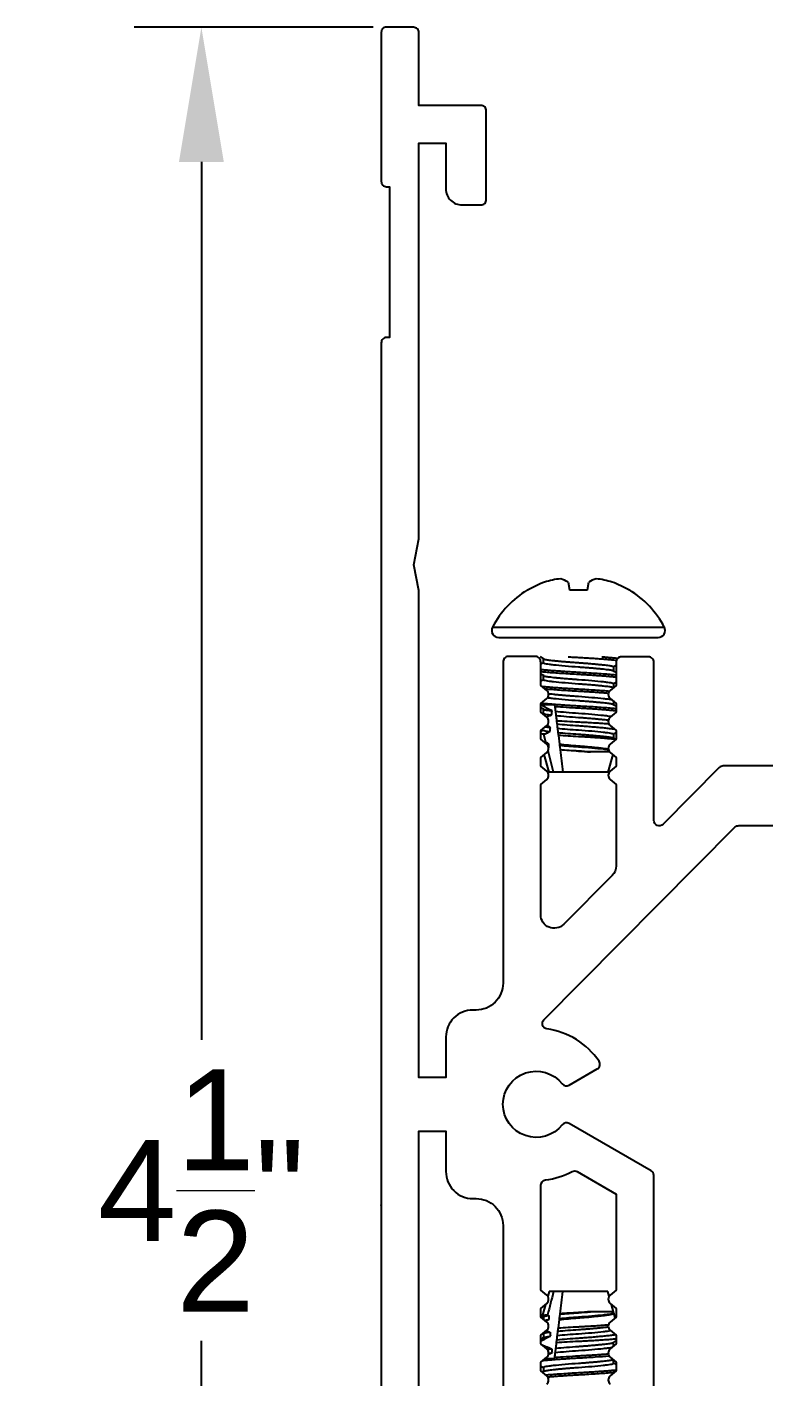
# Model space of a CAD drawing. Extents: x -2.16 to 5.57, y -0.51 to 4.5.
# Drawn here: x -2.158 to -0.79, y 1.994 to 4.501 of the extents above; entities that cross this region are included whole.
import ezdxf

# ---------------------------------------------------------------- set-up
doc = ezdxf.new("R2010")
doc.units = 0
doc.header["$LTSCALE"] = 0.5
doc.header["$MEASUREMENT"] = 0
doc.linetypes.add('PHANTOM', pattern=[0.5, 0.25, -0.05, 0.05, -0.05, 0.05, -0.05])
doc.layers.get('Defpoints').update_dxf_attribs({"linetype": 'CONTINUOUS'})
doc.layers.add('Construction', color=60, linetype='PHANTOM', plot=False)
doc.layers.add('CUST DWG', color=60, linetype='CONTINUOUS', lineweight=20)
doc.layers.add('Hardware', color=242, linetype='CONTINUOUS')
doc.layers.add('Housing', color=150, linetype='CONTINUOUS')
doc.styles.get("Standard").update_dxf_attribs({"font": 'arial.ttf'})
doc.dimstyles.get("Standard").update_dxf_attribs({"dimtxt": 0.18, "dimasz": 0.18, "dimexe": 0.18, "dimexo": 0.0625, "dimgap": 0.09, "dimtad": 0, "dimtih": 1, "dimtoh": 1, "dimdec": 4, "dimzin": 0, "dimdsep": 46, "dimtxsty": 'Standard', "dimcen": 0.09, "dimadec": 0, "dimazin": 0, "dimtfac": 1, "dimtdec": 4, "dimtofl": 0, "dimtmove": 0, "dimatfit": 3, "dimfxl": 1, "dimtolj": 1, "dimtzin": 0, "dimarcsym": 0})

# ---------------------------------------------------------------- blocks, each defined once
blk = doc.blocks.new('*D4')
at = {"layer": 'CUST DWG', "color": 0, "lineweight": -2, "transparency": 16777216}
for p, q in [((-1.515, 4.5), (-1.9589, 4.5)), ((-1.8339, 4.25), (-1.8339, 2.6195)), ((-1.8339, 0.2505), (-1.8339, 2.0605)), ((-1.5402, 0.0005), (-1.9589, 0.0005))]:
    blk.add_line(p, q, dxfattribs=at)
at = {"layer": 'CUST DWG', "color": 0, "transparency": 16777216}
for points in [[(-1.8755, 4.25), (-1.7922, 4.25), (-1.8339, 4.5)], [(-1.8755, 0.2505), (-1.7922, 0.2505), (-1.8339, 0.0005)]]:
    blk.add_solid(points, dxfattribs=at)
at = {"layer": 'Defpoints', "color": 0, "transparency": 16777216}
for p in [(-1.465, 4.5), (-1.8339, 0.0005), (-1.4902, 0.0005)]:
    blk.add_point(p, dxfattribs=at)
at = {"layer": 'CUST DWG', "color": 0, "transparency": 16777216, "insert": (-1.8339, 2.34), "char_height": 0.1875, "attachment_point": 5}
blk.add_mtext('\\A1;4{\\H1x;\\S1/2;}"', dxfattribs=at)

msp = doc.modelspace()

# ---------------------------------------------------------------- linework, layer by layer
at = {"layer": 'Construction', "ltscale": 0.5, "transparency": 16777216}
msp.add_point((-1.5, 2.3125), dxfattribs=at)
at = {"layer": 'Hardware', "linetype": 'Continuous', "lineweight": 25, "transparency": 16777216}
for p, q in [((-1.15328, 3.4696), (-1.15073, 3.45512)), ((-1.11727, 3.45512), (-1.11472, 3.4696)), ((-1.2288, 3.45512), (-1.22731, 3.45512)), ((-1.15073, 3.45512), (-1.11727, 3.45512)), ((-1.04069, 3.45512), (-1.0392, 3.45512)), ((-1.29347, 3.38617), (-0.97453, 3.38617)), ((-1.28196, 3.367), (-0.98604, 3.367)), ((-1.19909, 3.32013), (-1.19909, 3.32758)), ((-1.06891, 3.31231), (-1.06891, 3.30486)), ((-1.19909, 3.28888), (-1.19909, 3.29633)), ((-1.06891, 3.28106), (-1.06891, 3.27361)), ((-1.17825, 3.242), (-1.20304, 3.242)), ((-1.17825, 3.242), (-1.17788, 3.23896)), ((-1.06891, 3.24981), (-1.06891, 3.24946)), ((-1.06891, 3.24809), (-1.06891, 3.24236)), ((-1.19909, 3.22638), (-1.19909, 3.23383)), ((-1.17678, 3.22998), (-1.1758, 3.22207)), ((-1.17454, 3.21176), (-1.17386, 3.20622)), ((-1.19432, 3.17192), (-1.19823, 3.18713)), ((-1.17289, 3.19834), (-1.17192, 3.19043)), ((-1.17124, 3.18494), (-1.16928, 3.16893)), ((-1.06891, 3.18731), (-1.06891, 3.17986)), ((-1.16901, 3.16671), (-1.16804, 3.15881)), ((-1.1885, 3.117), (-1.19766, 3.14929)), ((-1.07619, 3.15434), (-1.11144, 3.15434)), ((-1.07034, 3.14929), (-1.0795, 3.117)), ((-1.1802, 3.117), (-1.1885, 3.117)), ((-1.1629, 3.117), (-1.1802, 3.117)), ((-1.0795, 3.117), (-1.1629, 3.117)), ((-1.1885, 2.1521), (-1.19094, 2.14349)), ((-1.1802, 2.1521), (-1.1885, 2.1521)), ((-1.1629, 2.1521), (-1.1802, 2.1521)), ((-1.0795, 2.1521), (-1.1629, 2.1521)), ((-1.07706, 2.14349), (-1.0795, 2.1521)), ((-1.19523, 2.12836), (-1.2014, 2.10658)), ((-1.16901, 2.10239), (-1.16804, 2.11029)), ((-1.06891, 2.11476), (-1.11144, 2.11476)), ((-1.06891, 2.11476), (-1.07277, 2.12836)), ((-1.06891, 2.11304), (-1.06891, 2.11476)), ((-1.06573, 2.10354), (-1.06833, 2.11271)), ((-1.19909, 2.10522), (-1.19909, 2.10088)), ((-1.19432, 2.09719), (-1.19439, 2.09693)), ((-1.17124, 2.08416), (-1.16928, 2.10017)), ((-1.20393, 2.05976), (-1.204, 2.05947)), ((-1.19909, 2.07397), (-1.19909, 2.06652)), ((-1.17454, 2.05734), (-1.17386, 2.06288)), ((-1.17289, 2.07076), (-1.17192, 2.07867)), ((-1.06891, 2.05088), (-1.06891, 2.05799)), ((-1.20512, 2.0551), (-1.20512, 2.05508)), ((-1.17678, 2.03912), (-1.1758, 2.04703)), ((-1.19909, 2.01147), (-1.19909, 2.00402)), ((-1.17825, 2.0271), (-1.19673, 2.0271)), ((-1.17825, 2.0271), (-1.17788, 2.03014)), ((-1.06891, 2.01929), (-1.06891, 2.02512))]:
    msp.add_line(p, q, dxfattribs=at)
for centre, radius, start, end in [((-1.13444, 3.29915), 0.18152, 110.11869, 120.77095), ((-1.15094, 3.32557), 0.15118, 96.06105, 107.69179), ((-1.17791, 3.43425), 0.04309, 55.13203, 75.19241), ((-1.09009, 3.43425), 0.04309, 104.80759, 124.86797), ((-1.11706, 3.32557), 0.15118, 72.30821, 83.93895), ((-1.13356, 3.29915), 0.18152, 59.22905, 69.88131), ((-1.134, 3.3014), 0.1806, 121.6613, 152.00623), ((-1.134, 3.3014), 0.1806, 27.99377, 58.3387), ((-1.28196, 3.38004), 0.01304, 152.00623, 270), ((-0.98604, 3.38004), 0.01304, 270, 27.99377)]:
    msp.add_arc(centre, radius, start, end, dxfattribs=at)
at = {"layer": 'Hardware', "linetype": 'Continuous', "lineweight": 25, "transparency": 16777216, "extrusion": (0, 0, -1)}
for major_axis, start_param, end_param in [((0, 0.66784), 5.2808849, 5.2824068), ((0, 0.53008), 5.412021, 5.4312085), ((0, 0.53008), 5.338078, 5.3561794), ((0, 0.53008), 5.2678343, 5.285097)]:
    msp.add_ellipse((-1.134, 2.8816), major_axis=major_axis, ratio=0.1227846, start_param=start_param, end_param=end_param, dxfattribs=at)
at = {"layer": 'Hardware', "linetype": 'Continuous', "lineweight": 25, "transparency": 16777216}
for start_param, end_param in [(5.2678343, 5.285097), (5.338078, 5.3561794), (5.412021, 5.4312085)]:
    msp.add_ellipse((-1.134, 2.3875), major_axis=(0, -0.53008), ratio=0.1227846, start_param=start_param, end_param=end_param, dxfattribs=at)
for points in [[(-1.19848, 3.32723), (-1.20064, 3.32849), (-1.2028, 3.32975), (-1.20496, 3.331)], [(-1.204, 3.31762), (-1.20236, 3.31857), (-1.20072, 3.31953), (-1.19909, 3.32048)], [(-1.064, 3.31482), (-1.06564, 3.31387), (-1.06728, 3.31291), (-1.06891, 3.31196)], [(-1.06014, 3.331), (-1.05956, 3.33066), (-1.05898, 3.33032), (-1.05839, 3.32998)], [(-1.19848, 3.29598), (-1.20032, 3.29705), (-1.20216, 3.29812), (-1.204, 3.29919)], [(-1.204, 3.28637), (-1.20236, 3.28732), (-1.20072, 3.28828), (-1.19909, 3.28923)], [(-1.06952, 3.30521), (-1.06768, 3.30414), (-1.06584, 3.30307), (-1.064, 3.302)], [(-1.06952, 3.27396), (-1.06937, 3.27387), (-1.06923, 3.27379), (-1.06908, 3.2737)], [(-1.064, 3.28357), (-1.06564, 3.28262), (-1.06728, 3.28166), (-1.06891, 3.28071)], [(-1.204, 3.24124), (-1.20371, 3.24121), (-1.20341, 3.24118), (-1.2031, 3.24114)], [(-1.19848, 3.23348), (-1.20032, 3.23455), (-1.20216, 3.23562), (-1.204, 3.23669)], [(-1.06952, 3.24271), (-1.06768, 3.24164), (-1.06584, 3.24057), (-1.064, 3.2395)], [(-1.20112, 3.22555), (-1.20044, 3.22594), (-1.19976, 3.22634), (-1.19909, 3.22673)], [(-1.19345, 3.21912), (-1.19025, 3.22045), (-1.18704, 3.22173), (-1.1838, 3.22294)], [(-1.18606, 3.19977), (-1.18832, 3.20096), (-1.19057, 3.20215), (-1.19282, 3.20335)], [(-1.17386, 3.20622), (-1.16174, 3.20514), (-1.14794, 3.20406), (-1.134, 3.20311)], [(-1.064, 3.18982), (-1.06564, 3.18887), (-1.06728, 3.18791), (-1.06891, 3.18696)], [(-1.19737, 3.1724), (-1.19641, 3.17224), (-1.19537, 3.17208), (-1.19432, 3.17192)], [(-1.1887, 3.16886), (-1.19058, 3.16987), (-1.19245, 3.17089), (-1.19432, 3.17192)], [(-1.16928, 3.16893), (-1.16919, 3.16818), (-1.1691, 3.16744), (-1.16901, 3.16671)], [(-1.16804, 3.15881), (-1.16801, 3.15858), (-1.16798, 3.15835), (-1.16795, 3.15813)], [(-1.1802, 3.117), (-1.18359, 3.13016), (-1.18698, 3.14332), (-1.19036, 3.15648)], [(-1.16795, 3.15813), (-1.16627, 3.14442), (-1.16459, 3.13071), (-1.1629, 3.117)], [(-1.134, 3.15606), (-1.12659, 3.15555), (-1.11883, 3.15496), (-1.11144, 3.15434)], [(-1.11144, 3.15434), (-1.11869, 3.15487), (-1.12621, 3.15536), (-1.134, 3.15582)], [(-1.1802, 2.1521), (-1.18392, 2.13769), (-1.18762, 2.12327), (-1.19133, 2.10886)], [(-1.16795, 2.11097), (-1.16627, 2.12468), (-1.16459, 2.13839), (-1.1629, 2.1521)], [(-1.19133, 2.10886), (-1.19065, 2.10856), (-1.18998, 2.10827), (-1.1893, 2.10797)], [(-1.16804, 2.11029), (-1.16801, 2.11052), (-1.16798, 2.11075), (-1.16795, 2.11097)], [(-1.11144, 2.11476), (-1.11869, 2.11423), (-1.12621, 2.11374), (-1.134, 2.11328)], [(-1.134, 2.11304), (-1.12659, 2.11355), (-1.11883, 2.11414), (-1.11144, 2.11476)], [(-1.19463, 2.09714), (-1.19453, 2.09715), (-1.19443, 2.09717), (-1.19432, 2.09719)], [(-1.1887, 2.10024), (-1.19058, 2.09923), (-1.19245, 2.09821), (-1.19432, 2.09719)], [(-1.16928, 2.10017), (-1.16919, 2.10092), (-1.1691, 2.10166), (-1.16901, 2.10239)], [(-1.204, 2.05975), (-1.20398, 2.05975), (-1.20395, 2.05975), (-1.20393, 2.05976)], [(-1.20014, 2.07424), (-1.19979, 2.07403), (-1.19944, 2.07382), (-1.19909, 2.07362)], [(-1.17386, 2.06288), (-1.16174, 2.06396), (-1.14794, 2.06504), (-1.134, 2.06599)], [(-1.06952, 2.05764), (-1.06768, 2.05871), (-1.06584, 2.05979), (-1.064, 2.06086)], [(-1.19221, 2.04505), (-1.18994, 2.04542), (-1.18715, 2.04577), (-1.1838, 2.04616)], [(-1.18298, 2.03844), (-1.18525, 2.0373), (-1.18751, 2.03614), (-1.18977, 2.03497)], [(-1.0689, 2.05089), (-1.06891, 2.05089), (-1.06891, 2.05089), (-1.06891, 2.05089)], [(-1.204, 2.01398), (-1.20236, 2.01303), (-1.20072, 2.01207), (-1.19909, 2.01112)], [(-1.064, 2.01678), (-1.06564, 2.01774), (-1.06728, 2.01869), (-1.06891, 2.01964)], [(-1.19848, 2.00437), (-1.19942, 2.00382), (-1.20036, 2.00328), (-1.2013, 2.00273)]]:
    msp.add_open_spline(points, degree=3, dxfattribs=at)
for points, knots in [([(-1.19909, 3.32013), (-1.19909, 3.31943), (-1.19727, 3.31873), (-1.19241, 3.3178), (-1.19049, 3.31753), (-1.18592, 3.31694), (-1.18325, 3.31662), (-1.1742, 3.31563), (-1.16676, 3.31491), (-1.1507, 3.31353), (-1.14214, 3.31288), (-1.134, 3.31231)], [0, 0, 0, 0, 0.25, 0.25, 0.375, 0.375, 0.5, 0.5, 0.75, 0.75, 1, 1, 1, 1]), ([(-1.19848, 3.32723), (-1.19799, 3.32701), (-1.19702, 3.32656), (-1.19421, 3.32592), (-1.19052, 3.32533), (-1.18589, 3.32474), (-1.18033, 3.3241), (-1.17387, 3.32342), (-1.16664, 3.32273), (-1.15883, 3.32204), (-1.15066, 3.32136), (-1.14234, 3.32072), (-1.134, 3.32013), (-1.12566, 3.31954), (-1.11734, 3.31889), (-1.10917, 3.31822), (-1.10136, 3.31752), (-1.09413, 3.31683), (-1.08767, 3.31615), (-1.08211, 3.31551), (-1.07748, 3.31492), (-1.07377, 3.31433), (-1.07103, 3.31368), (-1.06925, 3.31301), (-1.06903, 3.31255), (-1.06891, 3.31231)], [0, 0, 0, 0, 0.0435073, 0.0868445, 0.1290667, 0.1712889, 0.2146261, 0.2587402, 0.3032533, 0.3477665, 0.3918806, 0.4352178, 0.47744, 0.5196622, 0.5629994, 0.6071135, 0.6516267, 0.6961399, 0.7402539, 0.7835911, 0.8258133, 0.8680356, 0.9113727, 0.9554868, 1, 1, 1, 1]), ([(-1.1529, 3.331), (-1.15009, 3.33082), (-1.14383, 3.33044), (-1.134, 3.32989), (-1.1235, 3.3293), (-1.11302, 3.32866), (-1.10272, 3.32798), (-1.09288, 3.32729), (-1.08377, 3.32659), (-1.07563, 3.32592), (-1.06875, 3.32529), (-1.06494, 3.3249), (-1.06328, 3.32472)], [0.41173629, 0.41173629, 0.41173629, 0.41173629, 0.44422062, 0.48327369, 0.52232675, 0.56240678, 0.60320215, 0.64436491, 0.68552768, 0.72632305, 0.76640308, 0.80323266, 0.80323266, 0.80323266, 0.80323266]), ([(-1.134, 3.31231), (-1.13125, 3.31212), (-1.12566, 3.31172), (-1.11734, 3.31108), (-1.10917, 3.3104), (-1.10136, 3.30971), (-1.09413, 3.30901), (-1.08767, 3.30834), (-1.08211, 3.3077), (-1.07748, 3.30711), (-1.07379, 3.30651), (-1.07098, 3.30587), (-1.07001, 3.30543), (-1.06952, 3.3052)], [0, 0, 0, 0, 0.0884346, 0.1792045, 0.2716016, 0.3648347, 0.4580677, 0.5504648, 0.6412347, 0.7296693, 0.8181039, 0.9088738, 1, 1, 1, 1]), ([(-1.0904, 3.331), (-1.08816, 3.33083), (-1.08301, 3.33044), (-1.07563, 3.32982), (-1.06862, 3.32918), (-1.06387, 3.3287), (-1.06149, 3.32842), (-1.0608, 3.32833)], [0.6892032, 0.6892032, 0.6892032, 0.6892032, 0.71898031, 0.75977568, 0.79985571, 0.83890877, 0.85612734, 0.85612734, 0.85612734, 0.85612734]), ([(-1.204, 3.30764), (-1.20254, 3.30749), (-1.19894, 3.30713), (-1.19237, 3.30652), (-1.18423, 3.30585), (-1.17512, 3.30515), (-1.16528, 3.30446), (-1.15498, 3.30378), (-1.1445, 3.30314), (-1.13747, 3.30274), (-1.134, 3.30255)], [0.39091669, 0.39091669, 0.39091669, 0.39091669, 0.45207089, 0.52963617, 0.60858585, 0.68824652, 0.76790719, 0.84685686, 0.92442215, 1, 1, 1, 1]), ([(-1.204, 3.30374), (-1.20345, 3.30368), (-1.20288, 3.30362), (-1.19941, 3.30326), (-1.19604, 3.30295), (-1.18465, 3.30196), (-1.17528, 3.30124), (-1.15505, 3.29986), (-1.14425, 3.29921), (-1.134, 3.29864)], [0.34947705, 0.34947705, 0.34947705, 0.34947705, 0.375, 0.375, 0.5, 0.5, 0.75, 0.75, 1, 1, 1, 1]), ([(-1.19909, 3.28888), (-1.19909, 3.28818), (-1.19727, 3.28748), (-1.19241, 3.28655), (-1.19049, 3.28628), (-1.18592, 3.28569), (-1.18325, 3.28537), (-1.1742, 3.28438), (-1.16676, 3.28366), (-1.1507, 3.28228), (-1.14214, 3.28163), (-1.134, 3.28106)], [0, 0, 0, 0, 0.25, 0.25, 0.375, 0.375, 0.5, 0.5, 0.75, 0.75, 1, 1, 1, 1]), ([(-1.19848, 3.29598), (-1.19799, 3.29576), (-1.19702, 3.29531), (-1.19421, 3.29467), (-1.19052, 3.29408), (-1.18589, 3.29349), (-1.18033, 3.29285), (-1.17387, 3.29217), (-1.16664, 3.29148), (-1.15883, 3.29079), (-1.15066, 3.29011), (-1.14234, 3.28947), (-1.13675, 3.28907), (-1.134, 3.28888)], [0, 0, 0, 0, 0.0911262, 0.1818961, 0.2703307, 0.3587653, 0.4495352, 0.5419323, 0.6351653, 0.7283984, 0.8207955, 0.9115654, 1, 1, 1, 1]), ([(-1.134, 3.30255), (-1.12375, 3.30198), (-1.11295, 3.30133), (-1.09272, 3.29995), (-1.08335, 3.29923), (-1.07196, 3.29824), (-1.06859, 3.29792), (-1.06512, 3.29757), (-1.06455, 3.29751), (-1.064, 3.29745)], [0, 0, 0, 0, 0.25, 0.25, 0.5, 0.5, 0.625, 0.625, 0.65052294, 0.65052294, 0.65052294, 0.65052294]), ([(-1.134, 3.29864), (-1.13053, 3.29845), (-1.1235, 3.29805), (-1.11302, 3.29741), (-1.10272, 3.29673), (-1.09288, 3.29604), (-1.08377, 3.29534), (-1.07563, 3.29467), (-1.06906, 3.29406), (-1.06546, 3.2937), (-1.064, 3.29354)], [0, 0, 0, 0, 0.07557785, 0.15314314, 0.23209281, 0.31175348, 0.39141415, 0.47036383, 0.54792911, 0.6090833, 0.6090833, 0.6090833, 0.6090833]), ([(-1.134, 3.28888), (-1.12586, 3.28831), (-1.1173, 3.28765), (-1.10124, 3.28628), (-1.0938, 3.28556), (-1.08475, 3.28457), (-1.08208, 3.28425), (-1.07751, 3.28366), (-1.07559, 3.28338), (-1.07073, 3.28246), (-1.06891, 3.28176), (-1.06891, 3.28106)], [0, 0, 0, 0, 0.25, 0.25, 0.5, 0.5, 0.625, 0.625, 0.75, 0.75, 1, 1, 1, 1]), ([(-1.20186, 3.27617), (-1.20102, 3.27609), (-1.19807, 3.2758), (-1.19237, 3.27527), (-1.18423, 3.2746), (-1.17512, 3.2739), (-1.16528, 3.27321), (-1.15498, 3.27253), (-1.1445, 3.27189), (-1.13747, 3.27149), (-1.134, 3.2713)], [0.41967637, 0.41967637, 0.41967637, 0.41967637, 0.45207089, 0.52963617, 0.60858585, 0.68824652, 0.76790719, 0.84685686, 0.92442215, 1, 1, 1, 1]), ([(-1.1966, 3.27176), (-1.19522, 3.27163), (-1.19377, 3.2715), (-1.18465, 3.27071), (-1.17528, 3.26999), (-1.15505, 3.26861), (-1.14425, 3.26796), (-1.134, 3.26739)], [0.44997442, 0.44997442, 0.44997442, 0.44997442, 0.5, 0.5, 0.75, 0.75, 1, 1, 1, 1]), ([(-1.18945, 3.26271), (-1.18832, 3.26255), (-1.1855, 3.2622), (-1.18033, 3.2616), (-1.17387, 3.26092), (-1.16664, 3.26023), (-1.15883, 3.25954), (-1.15066, 3.25886), (-1.14234, 3.25822), (-1.13675, 3.25782), (-1.134, 3.25763)], [0.28950286, 0.28950286, 0.28950286, 0.28950286, 0.35876529, 0.44953515, 0.54193228, 0.63516534, 0.72839839, 0.82079552, 0.91156538, 1, 1, 1, 1]), ([(-1.134, 3.28106), (-1.13125, 3.28087), (-1.12566, 3.28047), (-1.11734, 3.27983), (-1.10917, 3.27915), (-1.10136, 3.27846), (-1.09413, 3.27776), (-1.08767, 3.27709), (-1.08211, 3.27645), (-1.07748, 3.27586), (-1.07379, 3.27526), (-1.07098, 3.27462), (-1.07001, 3.27418), (-1.06952, 3.27395)], [0, 0, 0, 0, 0.0884346, 0.1792045, 0.2716016, 0.3648347, 0.4580677, 0.5504648, 0.6412347, 0.7296693, 0.8181039, 0.9088738, 1, 1, 1, 1]), ([(-1.134, 3.2713), (-1.12375, 3.27073), (-1.11295, 3.27008), (-1.093, 3.26872), (-1.08386, 3.26802), (-1.07638, 3.26738)], [0, 0, 0, 0, 0.25, 0.25, 0.49316388, 0.49316388, 0.49316388, 0.49316388]), ([(-1.134, 3.26739), (-1.13053, 3.2672), (-1.1235, 3.2668), (-1.11302, 3.26616), (-1.10272, 3.26548), (-1.09288, 3.26479), (-1.08477, 3.26417), (-1.08012, 3.26379), (-1.07834, 3.26364)], [0, 0, 0, 0, 0.07557785, 0.15314314, 0.23209281, 0.31175348, 0.39141415, 0.44424764, 0.44424764, 0.44424764, 0.44424764]), ([(-1.18298, 3.23066), (-1.18636, 3.23236), (-1.18972, 3.23409), (-1.19307, 3.23584), (-1.19475, 3.23672), (-1.19642, 3.2376), (-1.19809, 3.23848), (-1.19977, 3.23937), (-1.20143, 3.24025), (-1.2031, 3.24114)], [0, 0, 0, 0, 0.00028858623, 0.00028858623, 0.00028858623, 0.00043289767, 0.00043289767, 0.00043289767, 0.00057721246, 0.00057721246, 0.00057721246, 0.00057721246]), ([(-1.20276, 3.24501), (-1.20165, 3.2449), (-1.19843, 3.24458), (-1.19237, 3.24402), (-1.18423, 3.24335), (-1.17512, 3.24265), (-1.16528, 3.24196), (-1.15498, 3.24128), (-1.1445, 3.24064), (-1.13747, 3.24024), (-1.134, 3.24005)], [0.40785161, 0.40785161, 0.40785161, 0.40785161, 0.45207089, 0.52963617, 0.60858585, 0.68824652, 0.76790719, 0.84685686, 0.92442215, 1, 1, 1, 1]), ([(-1.19117, 3.25514), (-1.19026, 3.255), (-1.18927, 3.25487), (-1.18592, 3.25444), (-1.18325, 3.25412), (-1.1742, 3.25313), (-1.16676, 3.25241), (-1.1507, 3.25103), (-1.14214, 3.25038), (-1.134, 3.24981)], [0.31669545, 0.31669545, 0.31669545, 0.31669545, 0.375, 0.375, 0.5, 0.5, 0.75, 0.75, 1, 1, 1, 1]), ([(-1.17788, 3.23896), (-1.17122, 3.23846), (-1.16393, 3.23795), (-1.14899, 3.237), (-1.14136, 3.23655), (-1.134, 3.23614)], [0, 0, 0, 0, 0.5, 0.5, 1, 1, 1, 1]), ([(-1.17788, 3.23896), (-1.17778, 3.23818), (-1.17769, 3.23741), (-1.17759, 3.23665), (-1.17745, 3.23548), (-1.17731, 3.23434), (-1.17717, 3.23322), (-1.17704, 3.23211), (-1.1769, 3.23103), (-1.17678, 3.22998)], [0, 0, 0, 0, 0.00013866428, 0.00013866428, 0.00013866428, 0.00035061244, 0.00035061244, 0.00035061244, 0.00056267532, 0.00056267532, 0.00056267532, 0.00056267532]), ([(-1.134, 3.25763), (-1.12586, 3.25706), (-1.1173, 3.2564), (-1.10124, 3.25503), (-1.0938, 3.25431), (-1.08475, 3.25332), (-1.08208, 3.253), (-1.07751, 3.25241), (-1.07559, 3.25213), (-1.07369, 3.25177), (-1.07343, 3.25172), (-1.07317, 3.25167)], [0, 0, 0, 0, 0.25, 0.25, 0.5, 0.5, 0.625, 0.625, 0.75, 0.75, 0.77128263, 0.77128263, 0.77128263, 0.77128263]), ([(-1.134, 3.24981), (-1.13125, 3.24962), (-1.12566, 3.24922), (-1.11734, 3.24858), (-1.10917, 3.2479), (-1.10136, 3.24721), (-1.09413, 3.24651), (-1.08767, 3.24584), (-1.08211, 3.2452), (-1.07748, 3.24461), (-1.07379, 3.24401), (-1.07098, 3.24337), (-1.07001, 3.24293), (-1.06952, 3.2427)], [0, 0, 0, 0, 0.0884346, 0.1792045, 0.2716016, 0.3648347, 0.4580677, 0.5504648, 0.6412347, 0.7296693, 0.8181039, 0.9088738, 1, 1, 1, 1]), ([(-1.134, 3.24005), (-1.12375, 3.23948), (-1.11295, 3.23883), (-1.09272, 3.23745), (-1.08335, 3.23673), (-1.07196, 3.23574), (-1.06859, 3.23542), (-1.06512, 3.23507), (-1.06455, 3.23501), (-1.064, 3.23495)], [0, 0, 0, 0, 0.25, 0.25, 0.5, 0.5, 0.625, 0.625, 0.65052294, 0.65052294, 0.65052294, 0.65052294]), ([(-1.134, 3.23614), (-1.13053, 3.23595), (-1.1235, 3.23555), (-1.11302, 3.23491), (-1.10272, 3.23423), (-1.09288, 3.23354), (-1.08377, 3.23284), (-1.07563, 3.23217), (-1.06906, 3.23156), (-1.06546, 3.2312), (-1.064, 3.23104)], [0, 0, 0, 0, 0.07557785, 0.15314314, 0.23209281, 0.31175348, 0.39141415, 0.47036383, 0.54792911, 0.6090833, 0.6090833, 0.6090833, 0.6090833]), ([(-1.19909, 3.22638), (-1.19909, 3.22575), (-1.19764, 3.22513), (-1.19235, 3.22399), (-1.18868, 3.22351), (-1.1838, 3.22294)], [0, 0, 0, 0, 0.5, 0.5, 1, 1, 1, 1]), ([(-1.19843, 3.23348), (-1.19842, 3.23346), (-1.19818, 3.23319), (-1.19644, 3.23268), (-1.19321, 3.23198), (-1.18875, 3.23135), (-1.18492, 3.23089), (-1.18298, 3.23066)], [0, 0, 0, 0, 0.0205269, 0.27140579, 0.51692332, 0.75610368, 1, 1, 1, 1]), ([(-1.17678, 3.22998), (-1.17086, 3.22937), (-1.16389, 3.22872), (-1.14913, 3.22748), (-1.14139, 3.22689), (-1.134, 3.22638)], [0, 0, 0, 0, 0.5, 0.5, 1, 1, 1, 1]), ([(-1.1758, 3.22207), (-1.16994, 3.22147), (-1.1631, 3.22084), (-1.14871, 3.21963), (-1.14119, 3.21906), (-1.134, 3.21856)], [0, 0, 0, 0, 0.5, 0.5, 1, 1, 1, 1]), ([(-1.1758, 3.22207), (-1.17559, 3.22036), (-1.17538, 3.2186), (-1.17516, 3.21681), (-1.17505, 3.21592), (-1.17494, 3.21501), (-1.17483, 3.21411), (-1.17473, 3.21333), (-1.17463, 3.21254), (-1.17454, 3.21176)], [0, 0, 0, 0, 0.00030453633, 0.00030453633, 0.00030453633, 0.00045684807, 0.00045684807, 0.00045684807, 0.00058739702, 0.00058739702, 0.00058739702, 0.00058739702]), ([(-1.134, 3.20953), (-1.14111, 3.20987), (-1.14808, 3.21023), (-1.16174, 3.21098), (-1.1684, 3.21137), (-1.17454, 3.21176)], [0, 0, 0, 0, 0.5, 0.5, 1, 1, 1, 1]), ([(-1.134, 3.22638), (-1.12586, 3.22581), (-1.1173, 3.22515), (-1.10124, 3.22378), (-1.0938, 3.22306), (-1.08475, 3.22207), (-1.08208, 3.22175), (-1.07751, 3.22116), (-1.07559, 3.22088), (-1.07364, 3.22051), (-1.07333, 3.22045), (-1.07304, 3.22039)], [0, 0, 0, 0, 0.25, 0.25, 0.5, 0.5, 0.625, 0.625, 0.75, 0.75, 0.77507082, 0.77507082, 0.77507082, 0.77507082]), ([(-1.134, 3.21856), (-1.13125, 3.21837), (-1.12566, 3.21797), (-1.11734, 3.21733), (-1.10917, 3.21665), (-1.10136, 3.21596), (-1.09413, 3.21526), (-1.08767, 3.21459), (-1.08243, 3.21398), (-1.07956, 3.21362), (-1.07839, 3.21346)], [0, 0, 0, 0, 0.08843521, 0.17920568, 0.27160342, 0.3648371, 0.45807079, 0.55046853, 0.641239, 0.71384521, 0.71384521, 0.71384521, 0.71384521]), ([(-1.07745, 3.20612), (-1.07769, 3.20614), (-1.07952, 3.20628), (-1.0831, 3.20655), (-1.08841, 3.20693), (-1.09403, 3.2073), (-1.09995, 3.20768), (-1.10619, 3.20805), (-1.1139, 3.20849), (-1.12318, 3.209), (-1.13037, 3.20935), (-1.134, 3.20953)], [0.49538139, 0.49538139, 0.49538139, 0.49538139, 0.50382263, 0.55791817, 0.61201372, 0.66521338, 0.71841304, 0.77315756, 0.82790206, 0.91316955, 1, 1, 1, 1]), ([(-1.204, 3.19262), (-1.20394, 3.19265), (-1.20231, 3.19361), (-1.20067, 3.19456), (-1.19909, 3.19548)], [0.48280334, 0.48280334, 0.48280334, 0.48280334, 0.50030546, 1, 1, 1, 1]), ([(-1.19823, 3.18713), (-1.19983, 3.18731), (-1.20194, 3.18754), (-1.20362, 3.18778), (-1.204, 3.18784)], [0, 0, 0, 0, 0.20447783, 0.26986182, 0.26986182, 0.26986182, 0.26986182]), ([(-1.19909, 3.19513), (-1.19909, 3.19457), (-1.19793, 3.19401), (-1.19473, 3.19323), (-1.19342, 3.19298), (-1.19041, 3.19251), (-1.18871, 3.19229), (-1.18676, 3.19205)], [0, 0, 0, 0, 0.5, 0.5, 0.75, 0.75, 1, 1, 1, 1]), ([(-1.19823, 3.18713), (-1.1966, 3.18786), (-1.19496, 3.18859), (-1.19332, 3.18929), (-1.19114, 3.19024), (-1.18896, 3.19116), (-1.18676, 3.19205)], [0.0000446368, 0.0000446368, 0.0000446368, 0.0000446368, 0.00018101147, 0.00018101147, 0.00018101147, 0.000362095, 0.000362095, 0.000362095, 0.000362095]), ([(-1.19538, 3.2012), (-1.19499, 3.20112), (-1.19359, 3.20083), (-1.19073, 3.20036), (-1.18761, 3.19997), (-1.18606, 3.19977)], [0.40079689, 0.40079689, 0.40079689, 0.40079689, 0.50532708, 0.75296882, 1, 1, 1, 1]), ([(-1.17386, 3.20622), (-1.17381, 3.20582), (-1.17376, 3.20543), (-1.17371, 3.20503), (-1.17361, 3.20424), (-1.17352, 3.20346), (-1.17342, 3.20269), (-1.17324, 3.2012), (-1.17306, 3.19974), (-1.17289, 3.19834)], [0.00006950813, 0.00006950813, 0.00006950813, 0.00006950813, 0.00013866367, 0.00013866367, 0.00013866367, 0.00027732827, 0.00027732827, 0.00027732827, 0.00054469233, 0.00054469233, 0.00054469233, 0.00054469233]), ([(-1.17289, 3.19834), (-1.16723, 3.19778), (-1.16082, 3.1972), (-1.1475, 3.1961), (-1.14061, 3.19558), (-1.134, 3.19513)], [0, 0, 0, 0, 0.5, 0.5, 1, 1, 1, 1]), ([(-1.17192, 3.19043), (-1.16634, 3.18988), (-1.16007, 3.18932), (-1.14711, 3.18826), (-1.14042, 3.18776), (-1.134, 3.18731)], [0, 0, 0, 0, 0.5, 0.5, 1, 1, 1, 1]), ([(-1.17192, 3.19043), (-1.17178, 3.18933), (-1.17165, 3.18822), (-1.17151, 3.1871), (-1.17142, 3.18639), (-1.17133, 3.18566), (-1.17124, 3.18494)], [0, 0, 0, 0, 0.00018743537, 0.00018743537, 0.00018743537, 0.00030748815, 0.00030748815, 0.00030748815, 0.00030748815]), ([(-1.134, 3.18268), (-1.14054, 3.18302), (-1.14696, 3.18339), (-1.15957, 3.18415), (-1.16562, 3.18455), (-1.17124, 3.18494)], [0, 0, 0, 0, 0.5, 0.5, 1, 1, 1, 1]), ([(-1.134, 3.20311), (-1.13036, 3.20285), (-1.12486, 3.20247), (-1.11765, 3.20192), (-1.11197, 3.20147), (-1.10614, 3.20099), (-1.10016, 3.20047), (-1.09438, 3.19994), (-1.0889, 3.19941), (-1.0838, 3.19889), (-1.07906, 3.19838), (-1.07468, 3.19787), (-1.0708, 3.19738), (-1.06854, 3.19708), (-1.06753, 3.19693)], [0, 0, 0, 0, 0.08342506, 0.12600674, 0.16858845, 0.2182514, 0.26791439, 0.31901652, 0.37011865, 0.41984242, 0.46956615, 0.52073543, 0.57190465, 0.61923332, 0.61923332, 0.61923332, 0.61923332]), ([(-1.134, 3.19513), (-1.12586, 3.19456), (-1.1173, 3.1939), (-1.10124, 3.19253), (-1.0938, 3.19181), (-1.08475, 3.19082), (-1.08208, 3.1905), (-1.07751, 3.18991), (-1.07559, 3.18963), (-1.07073, 3.18871), (-1.06891, 3.18801), (-1.06891, 3.18731)], [0, 0, 0, 0, 0.25, 0.25, 0.5, 0.5, 0.625, 0.625, 0.75, 0.75, 1, 1, 1, 1]), ([(-1.134, 3.18731), (-1.13125, 3.18712), (-1.12566, 3.18672), (-1.11734, 3.18608), (-1.10917, 3.1854), (-1.10136, 3.18471), (-1.09413, 3.18401), (-1.08767, 3.18334), (-1.08211, 3.1827), (-1.07748, 3.18211), (-1.07379, 3.18151), (-1.07098, 3.18088), (-1.07001, 3.18043), (-1.06952, 3.18021)], [0, 0, 0, 0, 0.0884382, 0.1792117, 0.2716125, 0.3648493, 0.4580862, 0.550487, 0.6412605, 0.7296987, 0.8181369, 0.9089104, 1, 1, 1, 1]), ([(-1.19414, 3.1697), (-1.1938, 3.16963), (-1.19223, 3.16934), (-1.19023, 3.16907), (-1.1887, 3.16886)], [0.58622102, 0.58622102, 0.58622102, 0.58622102, 0.68256289, 1, 1, 1, 1]), ([(-1.16928, 3.16893), (-1.1639, 3.16837), (-1.15824, 3.16783), (-1.14635, 3.16675), (-1.14018, 3.16623), (-1.134, 3.16574)], [0, 0, 0, 0, 0.5, 0.5, 1, 1, 1, 1]), ([(-1.16901, 3.16671), (-1.1637, 3.16621), (-1.15789, 3.1657), (-1.14597, 3.16474), (-1.13987, 3.16428), (-1.134, 3.16388)], [0, 0, 0, 0, 0.5, 0.5, 1, 1, 1, 1]), ([(-1.16804, 3.15881), (-1.16284, 3.15832), (-1.15717, 3.15783), (-1.1456, 3.1569), (-1.13969, 3.15646), (-1.134, 3.15606)], [0, 0, 0, 0, 0.5, 0.5, 1, 1, 1, 1]), ([(-1.06499, 3.17714), (-1.06535, 3.17723), (-1.06632, 3.17744), (-1.06821, 3.17776), (-1.07075, 3.17809), (-1.07377, 3.17842), (-1.07723, 3.17876), (-1.08106, 3.17911), (-1.08526, 3.17948), (-1.08986, 3.17985), (-1.0948, 3.18022), (-1.09999, 3.1806), (-1.10544, 3.18097), (-1.11116, 3.18135), (-1.11783, 3.18176), (-1.12546, 3.18221), (-1.13114, 3.18252), (-1.134, 3.18268)], [0.16820468, 0.16820468, 0.16820468, 0.16820468, 0.20768754, 0.26000258, 0.31231757, 0.36613734, 0.41995802, 0.47262582, 0.52529364, 0.57945741, 0.63362118, 0.68685896, 0.74009674, 0.79488071, 0.84966466, 0.92431246, 1, 1, 1, 1]), ([(-1.134, 3.16574), (-1.13218, 3.1656), (-1.12854, 3.16531), (-1.12308, 3.16484), (-1.11765, 3.16436), (-1.1123, 3.16386), (-1.10711, 3.16335), (-1.10206, 3.16282), (-1.09721, 3.16229), (-1.09263, 3.16177), (-1.0884, 3.16125), (-1.08449, 3.16074), (-1.08126, 3.16028), (-1.07939, 3.16), (-1.07864, 3.15988)], [0, 0, 0, 0, 0.04864805, 0.09729617, 0.14727542, 0.19725473, 0.24731581, 0.29737691, 0.34888759, 0.40039826, 0.45053827, 0.50067824, 0.55227713, 0.58928776, 0.58928776, 0.58928776, 0.58928776]), ([(-1.134, 3.16388), (-1.12586, 3.16331), (-1.1173, 3.16265), (-1.10124, 3.16128), (-1.0938, 3.16056), (-1.08475, 3.15957), (-1.08208, 3.15925), (-1.07934, 3.1589), (-1.07889, 3.15884), (-1.07846, 3.15878)], [0, 0, 0, 0, 0.25, 0.25, 0.5, 0.5, 0.625, 0.625, 0.65012213, 0.65012213, 0.65012213, 0.65012213]), ([(-1.06952, 3.18021), (-1.06816, 3.17942), (-1.06655, 3.17848), (-1.06494, 3.17754), (-1.06469, 3.17739)], [0, 0, 0, 0, 0.64704633, 0.76768921, 0.76768921, 0.76768921, 0.76768921]), ([(-1.134, 3.15582), (-1.13997, 3.15617), (-1.14582, 3.15655), (-1.15728, 3.15732), (-1.16284, 3.15773), (-1.16795, 3.15813)], [0, 0, 0, 0, 0.5, 0.5, 1, 1, 1, 1]), ([(-1.19133, 2.10886), (-1.1922, 2.10876), (-1.19395, 2.10856), (-1.19615, 2.10824), (-1.19802, 2.10791), (-1.19953, 2.10756), (-1.20063, 2.1072), (-1.20131, 2.10683), (-1.20148, 2.10645), (-1.20131, 2.10614), (-1.20092, 2.10596), (-1.2008, 2.10591)], [0, 0, 0, 0, 0.1122441, 0.2244892, 0.339488, 0.4544868, 0.5760178, 0.6975489, 0.8225909, 0.9476329, 1, 1, 1, 1]), ([(-1.20082, 2.10588), (-1.20049, 2.10569), (-1.19991, 2.10536), (-1.19933, 2.10502), (-1.19909, 2.10487)], [0, 0, 0, 0, 0.5681267, 1, 1, 1, 1]), ([(-1.19909, 2.10522), (-1.19909, 2.10572), (-1.19819, 2.10621), (-1.1948, 2.10715), (-1.19237, 2.10756), (-1.1893, 2.10797)], [0, 0, 0, 0, 0.5, 0.5, 1, 1, 1, 1]), ([(-1.16804, 2.11029), (-1.16284, 2.11078), (-1.15717, 2.11127), (-1.1456, 2.1122), (-1.13969, 2.11264), (-1.134, 2.11304)], [0, 0, 0, 0, 0.5, 0.5, 1, 1, 1, 1]), ([(-1.134, 2.11328), (-1.13997, 2.11293), (-1.14582, 2.11255), (-1.15728, 2.11178), (-1.16284, 2.11137), (-1.16795, 2.11097)], [0, 0, 0, 0, 0.5, 0.5, 1, 1, 1, 1]), ([(-1.134, 2.10336), (-1.13218, 2.1035), (-1.12854, 2.1038), (-1.12308, 2.10426), (-1.11765, 2.10474), (-1.1123, 2.10524), (-1.10711, 2.10576), (-1.10206, 2.10628), (-1.09721, 2.10681), (-1.09263, 2.10733), (-1.0884, 2.10785), (-1.08449, 2.10836), (-1.08092, 2.10887), (-1.07774, 2.10935), (-1.07501, 2.10982), (-1.07271, 2.11029), (-1.07086, 2.1108), (-1.0695, 2.11132), (-1.06864, 2.11184), (-1.06826, 2.11236), (-1.0683, 2.11287), (-1.06872, 2.11321), (-1.06891, 2.11336)], [0, 0, 0, 0, 0.04864805, 0.09729617, 0.14727542, 0.19725473, 0.24731581, 0.29737691, 0.34888759, 0.40039826, 0.45053827, 0.50067824, 0.55227713, 0.60387592, 0.65398022, 0.70408265, 0.75571577, 0.80734898, 0.85629022, 0.9052315, 0.95560047, 1, 1, 1, 1]), ([(-1.134, 2.10522), (-1.12586, 2.10579), (-1.1173, 2.10645), (-1.10124, 2.10782), (-1.0938, 2.10854), (-1.08475, 2.10953), (-1.08208, 2.10985), (-1.07751, 2.11044), (-1.07559, 2.11072), (-1.07073, 2.11164), (-1.06891, 2.11234), (-1.06891, 2.11304)], [0, 0, 0, 0, 0.25, 0.25, 0.5, 0.5, 0.625, 0.625, 0.75, 0.75, 1, 1, 1, 1]), ([(-1.19665, 2.09883), (-1.19654, 2.09886), (-1.19552, 2.09912), (-1.19334, 2.09961), (-1.19023, 2.10003), (-1.1887, 2.10024)], [0.31915489, 0.31915489, 0.31915489, 0.31915489, 0.3566126, 0.68256289, 1, 1, 1, 1]), ([(-1.17192, 2.07867), (-1.17178, 2.07977), (-1.17165, 2.08088), (-1.17151, 2.082), (-1.17142, 2.08272), (-1.17133, 2.08344), (-1.17124, 2.08416)], [0, 0, 0, 0, 0.00018743537, 0.00018743537, 0.00018743537, 0.00030748815, 0.00030748815, 0.00030748815, 0.00030748815]), ([(-1.17192, 2.07867), (-1.16634, 2.07922), (-1.16007, 2.07978), (-1.14711, 2.08084), (-1.14042, 2.08134), (-1.134, 2.08179)], [0, 0, 0, 0, 0.5, 0.5, 1, 1, 1, 1]), ([(-1.134, 2.08643), (-1.14054, 2.08608), (-1.14696, 2.08571), (-1.15957, 2.08495), (-1.16562, 2.08455), (-1.17124, 2.08416)], [0, 0, 0, 0, 0.5, 0.5, 1, 1, 1, 1]), ([(-1.16928, 2.10017), (-1.1639, 2.10073), (-1.15824, 2.10127), (-1.14635, 2.10235), (-1.14018, 2.10287), (-1.134, 2.10336)], [0, 0, 0, 0, 0.5, 0.5, 1, 1, 1, 1]), ([(-1.16901, 2.10239), (-1.1637, 2.10289), (-1.15789, 2.1034), (-1.14597, 2.10436), (-1.13987, 2.10482), (-1.134, 2.10522)], [0, 0, 0, 0, 0.5, 0.5, 1, 1, 1, 1]), ([(-1.07845, 2.09023), (-1.07931, 2.09015), (-1.08149, 2.08995), (-1.08526, 2.08962), (-1.08986, 2.08925), (-1.0948, 2.08888), (-1.09999, 2.0885), (-1.10544, 2.08813), (-1.11116, 2.08775), (-1.11783, 2.08734), (-1.12546, 2.08689), (-1.13114, 2.08658), (-1.134, 2.08643)], [0.4362175, 0.4362175, 0.4362175, 0.4362175, 0.47262582, 0.52529364, 0.57945741, 0.63362118, 0.68685896, 0.74009674, 0.79488071, 0.84966466, 0.92431246, 1, 1, 1, 1]), ([(-1.134, 2.08179), (-1.13125, 2.08198), (-1.12566, 2.08238), (-1.11734, 2.08302), (-1.10917, 2.0837), (-1.10136, 2.08439), (-1.09413, 2.08509), (-1.08767, 2.08576), (-1.08254, 2.08636), (-1.07974, 2.08671), (-1.07864, 2.08686)], [0, 0, 0, 0, 0.08843818, 0.17921169, 0.27161254, 0.36484934, 0.45808615, 0.550487, 0.64126051, 0.70875907, 0.70875907, 0.70875907, 0.70875907]), ([(-1.19847, 2.06688), (-1.19979, 2.06611), (-1.20162, 2.06504), (-1.20347, 2.06396), (-1.204, 2.06365)], [0, 0, 0, 0, 0.24341954, 0.33932531, 0.33932531, 0.33932531, 0.33932531]), ([(-1.18606, 2.06933), (-1.1893, 2.06763), (-1.19252, 2.06591), (-1.19574, 2.06418), (-1.19736, 2.06332), (-1.19896, 2.06245), (-1.20057, 2.06158), (-1.20169, 2.06097), (-1.20281, 2.06037), (-1.20393, 2.05976)], [0, 0, 0, 0, 0.00027907991, 0.00027907991, 0.00027907991, 0.00041862837, 0.00041862837, 0.00041862837, 0.00051575726, 0.00051575726, 0.00051575726, 0.00051575726]), ([(-1.19909, 2.07397), (-1.19909, 2.07453), (-1.19793, 2.07509), (-1.19473, 2.07587), (-1.19342, 2.07612), (-1.19041, 2.07659), (-1.18871, 2.07681), (-1.18676, 2.07705)], [0, 0, 0, 0, 0.5, 0.5, 0.75, 0.75, 1, 1, 1, 1]), ([(-1.19847, 2.06687), (-1.198, 2.06709), (-1.19706, 2.06753), (-1.1943, 2.06816), (-1.19073, 2.06874), (-1.18761, 2.06913), (-1.18606, 2.06933)], [0, 0, 0, 0, 0.25127861, 0.50532708, 0.75296882, 1, 1, 1, 1]), ([(-1.19344, 2.07986), (-1.1934, 2.07984), (-1.19336, 2.07982), (-1.19332, 2.07981), (-1.19114, 2.07886), (-1.18896, 2.07794), (-1.18676, 2.07705)], [0.00017767845, 0.00017767845, 0.00017767845, 0.00017767845, 0.00018101147, 0.00018101147, 0.00018101147, 0.000362095, 0.000362095, 0.000362095, 0.000362095]), ([(-1.1758, 2.04703), (-1.17559, 2.04874), (-1.17538, 2.0505), (-1.17516, 2.05229), (-1.17505, 2.05319), (-1.17494, 2.05409), (-1.17483, 2.055), (-1.17473, 2.05577), (-1.17463, 2.05656), (-1.17454, 2.05734)], [0, 0, 0, 0, 0.00030453633, 0.00030453633, 0.00030453633, 0.00045684807, 0.00045684807, 0.00045684807, 0.00058739702, 0.00058739702, 0.00058739702, 0.00058739702]), ([(-1.134, 2.05957), (-1.14111, 2.05923), (-1.14808, 2.05887), (-1.16174, 2.05812), (-1.1684, 2.05773), (-1.17454, 2.05734)], [0, 0, 0, 0, 0.5, 0.5, 1, 1, 1, 1]), ([(-1.17386, 2.06288), (-1.17381, 2.06328), (-1.17376, 2.06368), (-1.17371, 2.06407), (-1.17361, 2.06486), (-1.17352, 2.06564), (-1.17342, 2.06641), (-1.17324, 2.0679), (-1.17306, 2.06936), (-1.17289, 2.07076)], [0.00006950813, 0.00006950813, 0.00006950813, 0.00006950813, 0.00013866367, 0.00013866367, 0.00013866367, 0.00027732827, 0.00027732827, 0.00027732827, 0.00054469233, 0.00054469233, 0.00054469233, 0.00054469233]), ([(-1.17289, 2.07076), (-1.16723, 2.07132), (-1.16082, 2.0719), (-1.1475, 2.073), (-1.14061, 2.07352), (-1.134, 2.07397)], [0, 0, 0, 0, 0.5, 0.5, 1, 1, 1, 1]), ([(-1.134, 2.07397), (-1.12586, 2.07454), (-1.1173, 2.0752), (-1.10124, 2.07657), (-1.0938, 2.07729), (-1.08475, 2.07828), (-1.08208, 2.0786), (-1.07769, 2.07917), (-1.0759, 2.07942), (-1.07437, 2.0797)], [0, 0, 0, 0, 0.25, 0.25, 0.5, 0.5, 0.625, 0.625, 0.73982577, 0.73982577, 0.73982577, 0.73982577]), ([(-1.134, 2.06599), (-1.13036, 2.06625), (-1.12486, 2.06663), (-1.11765, 2.06718), (-1.11197, 2.06763), (-1.10614, 2.06811), (-1.10016, 2.06863), (-1.09438, 2.06916), (-1.0889, 2.06969), (-1.0838, 2.07021), (-1.07906, 2.07072), (-1.07468, 2.07123), (-1.07074, 2.07173), (-1.06781, 2.07212), (-1.06625, 2.07236), (-1.06572, 2.07244)], [0, 0, 0, 0, 0.08342506, 0.12600674, 0.16858845, 0.2182514, 0.26791439, 0.31901652, 0.37011865, 0.41984242, 0.46956615, 0.52073543, 0.57190465, 0.62161193, 0.64870714, 0.64870714, 0.64870714, 0.64870714]), ([(-1.064, 2.06417), (-1.06465, 2.0641), (-1.06643, 2.06392), (-1.06961, 2.06363), (-1.07368, 2.06328), (-1.07817, 2.06292), (-1.0831, 2.06255), (-1.08841, 2.06218), (-1.09403, 2.0618), (-1.09995, 2.06143), (-1.10619, 2.06105), (-1.1139, 2.06061), (-1.12318, 2.0601), (-1.13037, 2.05975), (-1.134, 2.05957)], [0.31084098, 0.31084098, 0.31084098, 0.31084098, 0.34473171, 0.39861656, 0.45121959, 0.50382263, 0.55791817, 0.61201372, 0.66521338, 0.71841304, 0.77315756, 0.82790206, 0.91316955, 1, 1, 1, 1]), ([(-1.134, 2.05054), (-1.13125, 2.05073), (-1.12566, 2.05113), (-1.11734, 2.05177), (-1.10917, 2.05245), (-1.10136, 2.05314), (-1.09413, 2.05384), (-1.08767, 2.05451), (-1.08211, 2.05516), (-1.07748, 2.05575), (-1.07379, 2.05634), (-1.07098, 2.05698), (-1.07001, 2.05742), (-1.06952, 2.05765)], [0, 0, 0, 0, 0.0884352, 0.1792057, 0.2716034, 0.3648371, 0.4580708, 0.5504685, 0.641239, 0.7296742, 0.8181094, 0.9088799, 1, 1, 1, 1]), ([(-1.20291, 2.05408), (-1.20189, 2.05363), (-1.20087, 2.05317), (-1.19985, 2.05273), (-1.19808, 2.05195), (-1.19632, 2.05119), (-1.19454, 2.05044), (-1.19099, 2.04895), (-1.18741, 2.04751), (-1.1838, 2.04616)], [0.00006172613, 0.00006172613, 0.00006172613, 0.00006172613, 0.00014689091, 0.00014689091, 0.00014689091, 0.00029378398, 0.00029378398, 0.00029378398, 0.000587968, 0.000587968, 0.000587968, 0.000587968]), ([(-1.1893, 2.03766), (-1.18906, 2.03769), (-1.18713, 2.03795), (-1.18492, 2.03821), (-1.18298, 2.03844)], [0.7201844, 0.7201844, 0.7201844, 0.7201844, 0.75610368, 1, 1, 1, 1]), ([(-1.17788, 2.03014), (-1.17778, 2.03092), (-1.17769, 2.03169), (-1.17759, 2.03246), (-1.17745, 2.03362), (-1.17731, 2.03476), (-1.17717, 2.03588), (-1.17704, 2.03699), (-1.1769, 2.03807), (-1.17678, 2.03912)], [0, 0, 0, 0, 0.00013866428, 0.00013866428, 0.00013866428, 0.00035061244, 0.00035061244, 0.00035061244, 0.00056267532, 0.00056267532, 0.00056267532, 0.00056267532]), ([(-1.17788, 2.03014), (-1.17122, 2.03064), (-1.16393, 2.03115), (-1.14899, 2.0321), (-1.14136, 2.03255), (-1.134, 2.03296)], [0, 0, 0, 0, 0.5, 0.5, 1, 1, 1, 1]), ([(-1.17678, 2.03912), (-1.17086, 2.03974), (-1.16389, 2.04038), (-1.14913, 2.04162), (-1.14139, 2.04221), (-1.134, 2.04272)], [0, 0, 0, 0, 0.5, 0.5, 1, 1, 1, 1]), ([(-1.1758, 2.04703), (-1.16994, 2.04763), (-1.1631, 2.04827), (-1.14871, 2.04947), (-1.14119, 2.05004), (-1.134, 2.05054)], [0, 0, 0, 0, 0.5, 0.5, 1, 1, 1, 1]), ([(-1.134, 2.04272), (-1.12586, 2.04329), (-1.1173, 2.04395), (-1.10124, 2.04532), (-1.0938, 2.04604), (-1.08475, 2.04703), (-1.08208, 2.04735), (-1.07751, 2.04794), (-1.07559, 2.04822), (-1.07267, 2.04877), (-1.07161, 2.04903), (-1.07079, 2.0493)], [0, 0, 0, 0, 0.25, 0.25, 0.5, 0.5, 0.625, 0.625, 0.75, 0.75, 0.8498035, 0.8498035, 0.8498035, 0.8498035]), ([(-1.134, 2.03296), (-1.13053, 2.03315), (-1.1235, 2.03355), (-1.11302, 2.03419), (-1.10272, 2.03487), (-1.09288, 2.03556), (-1.08487, 2.03617), (-1.08031, 2.03655), (-1.07862, 2.03669)], [0, 0, 0, 0, 0.07557785, 0.15314314, 0.23209281, 0.31175348, 0.39141415, 0.44152103, 0.44152103, 0.44152103, 0.44152103]), ([(-1.134, 2.02905), (-1.12375, 2.02962), (-1.11295, 2.03027), (-1.0934, 2.0316), (-1.08461, 2.03227), (-1.0773, 2.03289)], [0, 0, 0, 0, 0.25, 0.25, 0.48327602, 0.48327602, 0.48327602, 0.48327602]), ([(-1.19999, 2.02437), (-1.19975, 2.02439), (-1.19736, 2.02462), (-1.19237, 2.02508), (-1.18423, 2.02575), (-1.17512, 2.02645), (-1.16528, 2.02714), (-1.15498, 2.02782), (-1.1445, 2.02846), (-1.13747, 2.02886), (-1.134, 2.02905)], [0.44313603, 0.44313603, 0.44313603, 0.44313603, 0.45207089, 0.52963617, 0.60858585, 0.68824652, 0.76790719, 0.84685686, 0.92442215, 1, 1, 1, 1]), ([(-1.19909, 2.01147), (-1.19909, 2.01217), (-1.19727, 2.01287), (-1.19241, 2.0138), (-1.19049, 2.01407), (-1.18592, 2.01466), (-1.18325, 2.01498), (-1.1742, 2.01597), (-1.16676, 2.01669), (-1.1507, 2.01807), (-1.14214, 2.01872), (-1.134, 2.01929)], [0, 0, 0, 0, 0.25, 0.25, 0.375, 0.375, 0.5, 0.5, 0.75, 0.75, 1, 1, 1, 1]), ([(-1.19848, 2.00437), (-1.19799, 2.00459), (-1.19702, 2.00504), (-1.19421, 2.00568), (-1.19052, 2.00627), (-1.18589, 2.00686), (-1.18033, 2.0075), (-1.17387, 2.00818), (-1.16664, 2.00887), (-1.15883, 2.00957), (-1.15066, 2.01024), (-1.14234, 2.01088), (-1.13675, 2.01128), (-1.134, 2.01147)], [0, 0, 0, 0, 0.0911262, 0.1818961, 0.2703307, 0.3587653, 0.4495352, 0.5419323, 0.6351653, 0.7283984, 0.8207955, 0.9115654, 1, 1, 1, 1]), ([(-1.134, 2.01929), (-1.13125, 2.01948), (-1.12566, 2.01988), (-1.11734, 2.02052), (-1.10917, 2.0212), (-1.10136, 2.02189), (-1.09413, 2.02259), (-1.08767, 2.02326), (-1.08211, 2.02391), (-1.07748, 2.0245), (-1.07379, 2.02509), (-1.07135, 2.02564), (-1.07043, 2.026), (-1.07011, 2.02613)], [0, 0, 0, 0, 0.08843462, 0.17920448, 0.27160161, 0.36483466, 0.45806772, 0.55046485, 0.64123471, 0.72966933, 0.81810394, 0.90887381, 0.96381786, 0.96381786, 0.96381786, 0.96381786]), ([(-1.134, 2.01147), (-1.12586, 2.01204), (-1.1173, 2.0127), (-1.10124, 2.01407), (-1.0938, 2.01479), (-1.08475, 2.01578), (-1.08208, 2.0161), (-1.07751, 2.01669), (-1.07559, 2.01697), (-1.07073, 2.01789), (-1.06891, 2.01859), (-1.06891, 2.01929)], [0, 0, 0, 0, 0.25, 0.25, 0.5, 0.5, 0.625, 0.625, 0.75, 0.75, 1, 1, 1, 1]), ([(-1.134, 2.00171), (-1.13053, 2.0019), (-1.1235, 2.0023), (-1.11302, 2.00294), (-1.10272, 2.00362), (-1.09288, 2.00431), (-1.08377, 2.00501), (-1.07563, 2.00568), (-1.06906, 2.00629), (-1.06546, 2.00665), (-1.064, 2.00681)], [0, 0, 0, 0, 0.07557785, 0.15314314, 0.23209281, 0.31175348, 0.39141415, 0.47036383, 0.54792911, 0.6090833, 0.6090833, 0.6090833, 0.6090833]), ([(-1.19505, 1.99749), (-1.19414, 1.99757), (-1.19321, 1.99765), (-1.18465, 1.9984), (-1.17528, 1.99911), (-1.15505, 2.00049), (-1.14425, 2.00115), (-1.134, 2.00171)], [0.46837883, 0.46837883, 0.46837883, 0.46837883, 0.5, 0.5, 0.75, 0.75, 1, 1, 1, 1]), ([(-1.19123, 1.99392), (-1.18898, 1.99411), (-1.18383, 1.99453), (-1.17512, 1.9952), (-1.16528, 1.99589), (-1.15498, 1.99657), (-1.1445, 1.99721), (-1.13747, 1.99761), (-1.134, 1.9978)], [0.53998533, 0.53998533, 0.53998533, 0.53998533, 0.60858585, 0.68824652, 0.76790719, 0.84685686, 0.92442215, 1, 1, 1, 1]), ([(-1.134, 1.9978), (-1.12375, 1.99837), (-1.11295, 1.99902), (-1.09272, 2.0004), (-1.08335, 2.00112), (-1.07245, 2.00207), (-1.06947, 2.00234), (-1.06685, 2.00261)], [0, 0, 0, 0, 0.25, 0.25, 0.5, 0.5, 0.60880317, 0.60880317, 0.60880317, 0.60880317])]:
    msp.add_open_spline(points, degree=3, knots=knots, dxfattribs=at)
at = {"layer": 'Housing', "linetype": 'Continuous', "transparency": 16777216}
for points in [[(-0.61001, 3.12831), (-0.86549, 3.12831, 0.1999896), (-0.87259, 3.12536), (-0.9769, 3.02017, -0.6696782), (-0.994, 3.02722), (-0.994, 3.321, 0.4142136), (-1.004, 3.331), (-1.054, 3.331, 0.4142136), (-1.064, 3.321), (-1.064, 3.27797), (-1.07513, 3.26863, 0.4663072), (-1.07513, 3.25331), (-1.064, 3.24397), (-1.064, 3.22797), (-1.07513, 3.21863, 0.4663072), (-1.07513, 3.20331), (-1.064, 3.19397), (-1.064, 3.17797), (-1.07513, 3.16863, 0.4663062), (-1.07513, 3.15331), (-1.064, 3.14397), (-1.064, 3.12797), (-1.07513, 3.11863, 0.4663067), (-1.07513, 3.10331), (-1.064, 3.09397), (-1.064, 2.94264, -0.1978356), (-1.07125, 2.92504), (-1.16125, 2.83429, -0.6696782), (-1.204, 2.8519), (-1.204, 3.09397), (-1.19287, 3.10331, 0.4663071), (-1.19287, 3.11863), (-1.204, 3.12797), (-1.204, 3.14397), (-1.19287, 3.15331, 0.4663066), (-1.19287, 3.16863), (-1.204, 3.17797), (-1.204, 3.19397), (-1.19287, 3.20331, 0.4663076), (-1.19287, 3.21863), (-1.204, 3.22797), (-1.204, 3.24397), (-1.19287, 3.25331, 0.4663076), (-1.19287, 3.26863), (-1.204, 3.27797), (-1.204, 3.321, 0.4142136), (-1.214, 3.3315), (-1.264, 3.3315, 0.4142136), (-1.274, 3.321), (-1.274, 2.725, -0.4142136), (-1.324, 2.675), (-1.33, 2.675, 0.4142136), (-1.38, 2.625), (-1.38, 2.55), (-1.43, 2.55), (-1.43, 3.45194, 0.049389), (-1.43019, 3.4539), (-1.43981, 3.50196), (-1.43019, 3.55002, 0.049389), (-1.43, 3.55198), (-1.43, 4.285), (-1.38, 4.285), (-1.38, 4.2, 0.4142136), (-1.35, 4.17), (-1.315, 4.17, 0.4142136), (-1.305, 4.18), (-1.305, 4.345, 0.4142136), (-1.315, 4.355), (-1.43, 4.355), (-1.43, 4.49, 0.4142136), (-1.44, 4.5), (-1.49, 4.5005, 0.4142149), (-1.5, 4.4905), (-1.5, 4.214, 0.4142136), (-1.49, 4.204), (-1.485, 4.204), (-1.485, 3.924), (-1.49, 3.924, 0.4142136), (-1.5, 3.914), (-1.5, 0.586, 0.4142136)], [(-0.994, 1.948), (-0.994, 2.36808, 0.2679492), (-0.999, 2.37674), (-1.15119, 2.4646, 0.373687), (-1.16406, 2.4621, -2.9009413), (-1.16406, 2.5379, 0.373687), (-1.15119, 2.5354), (-1.09895, 2.56556, 0.4366882), (-1.09569, 2.57986, 0.2101446), (-1.1924, 2.64006, -0.616376), (-1.19808, 2.657), (-0.84342, 3.01461, -0.1999896), (-0.83632, 3.01757), (-0.61001, 3.01757), (-0.6, 3.02758), (-0.58999, 3.01757), (-0.01001, 3.01757), (0, 3.02758), (0.01001, 3.01757), (0.58999, 3.01757)], [(-1.43016, 1.04922), (-1.43016, 2.45), (-1.38, 2.45), (-1.38, 2.375, 0.4142136), (-1.33, 2.325), (-1.324, 2.325, -0.4142136), (-1.274, 2.275), (-1.274, 1.948, 0.4142136)], [(-1.19287, 1.98034, 0.4663079), (-1.19287, 1.99566), (-1.204, 2.005), (-1.204, 2.021), (-1.19287, 2.03034, 0.4663081), (-1.19287, 2.04566), (-1.204, 2.055), (-1.204, 2.071), (-1.19287, 2.08034, 0.466308), (-1.19287, 2.09566), (-1.204, 2.105), (-1.204, 2.121), (-1.19287, 2.13034, 0.4663079), (-1.19287, 2.14566), (-1.204, 2.155), (-1.204, 2.34963, -0.3787962), (-1.19522, 2.35956, 0.0923799), (-1.1458, 2.37521, -0.2592043), (-1.13608, 2.37505), (-1.064, 2.33343), (-1.064, 2.155), (-1.07513, 2.14566, 0.4663075), (-1.07513, 2.13034), (-1.064, 2.121), (-1.064, 2.105), (-1.07513, 2.09566, 0.4663076), (-1.07513, 2.08034), (-1.064, 2.071), (-1.064, 2.055), (-1.07513, 2.04566, 0.4663077), (-1.07513, 2.03034), (-1.064, 2.021), (-1.064, 2.005), (-1.07513, 1.99566, 0.4663075), (-1.07513, 1.98034)]]:
    msp.add_lwpolyline(points, format="xyb", dxfattribs=at)

# ---------------------------------------------------------------- dimensions: what is measured, and where the dimension line sits
at = {"layer": 'CUST DWG', "transparency": 16777216}
dim = msp.add_linear_dim(base=(-1.83386, 0.0005), p1=(-1.465, 4.5), p2=(-1.49025, 0.0005), angle=90, dimstyle='Standard', override={"dimtxt": 0.1875, "dimasz": 0.25, "dimexe": 0.125, "dimexo": 0.05, "dimgap": 0.06, "dimlunit": 4, "dimadec": 3, "dimtdec": 3}, dxfattribs=at)
dim.commit()
dim.dimension.update_dxf_attribs({"geometry": '*D4', "text_midpoint": (-1.83386, 2.34003), "dimtype": 160})

doc.saveas('drawing.dxf')
